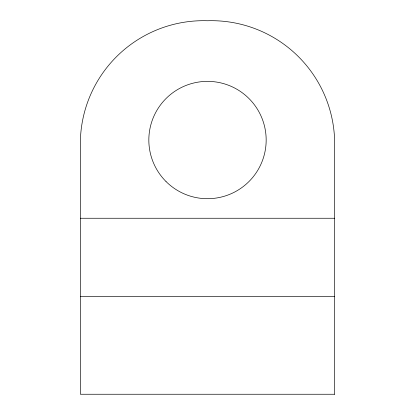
<?xml version="1.0" encoding="UTF-8"?>
<svg xmlns="http://www.w3.org/2000/svg" width="415" height="415" viewBox="0 0 415 415"><rect width="100%" height="100%" fill="white"/><g stroke="black" fill="none" stroke-linecap="round" stroke-linejoin="round"><path stroke-width="0.62" d="M80.391 218.254L334.609 218.254M80.391 296.476L334.609 296.476M334.609 394.25L80.391 394.25L80.391 140.037A123.26 123.26 0 0 1 207.5 20.75A123.26 123.26 0 0 1 334.609 140.037L334.609 394.25M166.016 181.516A58.665 58.665 0 0 0 264.168 155.22A58.665 58.665 0 0 0 192.316 83.368A58.665 58.665 0 0 0 166.016 181.516"/></g></svg>
